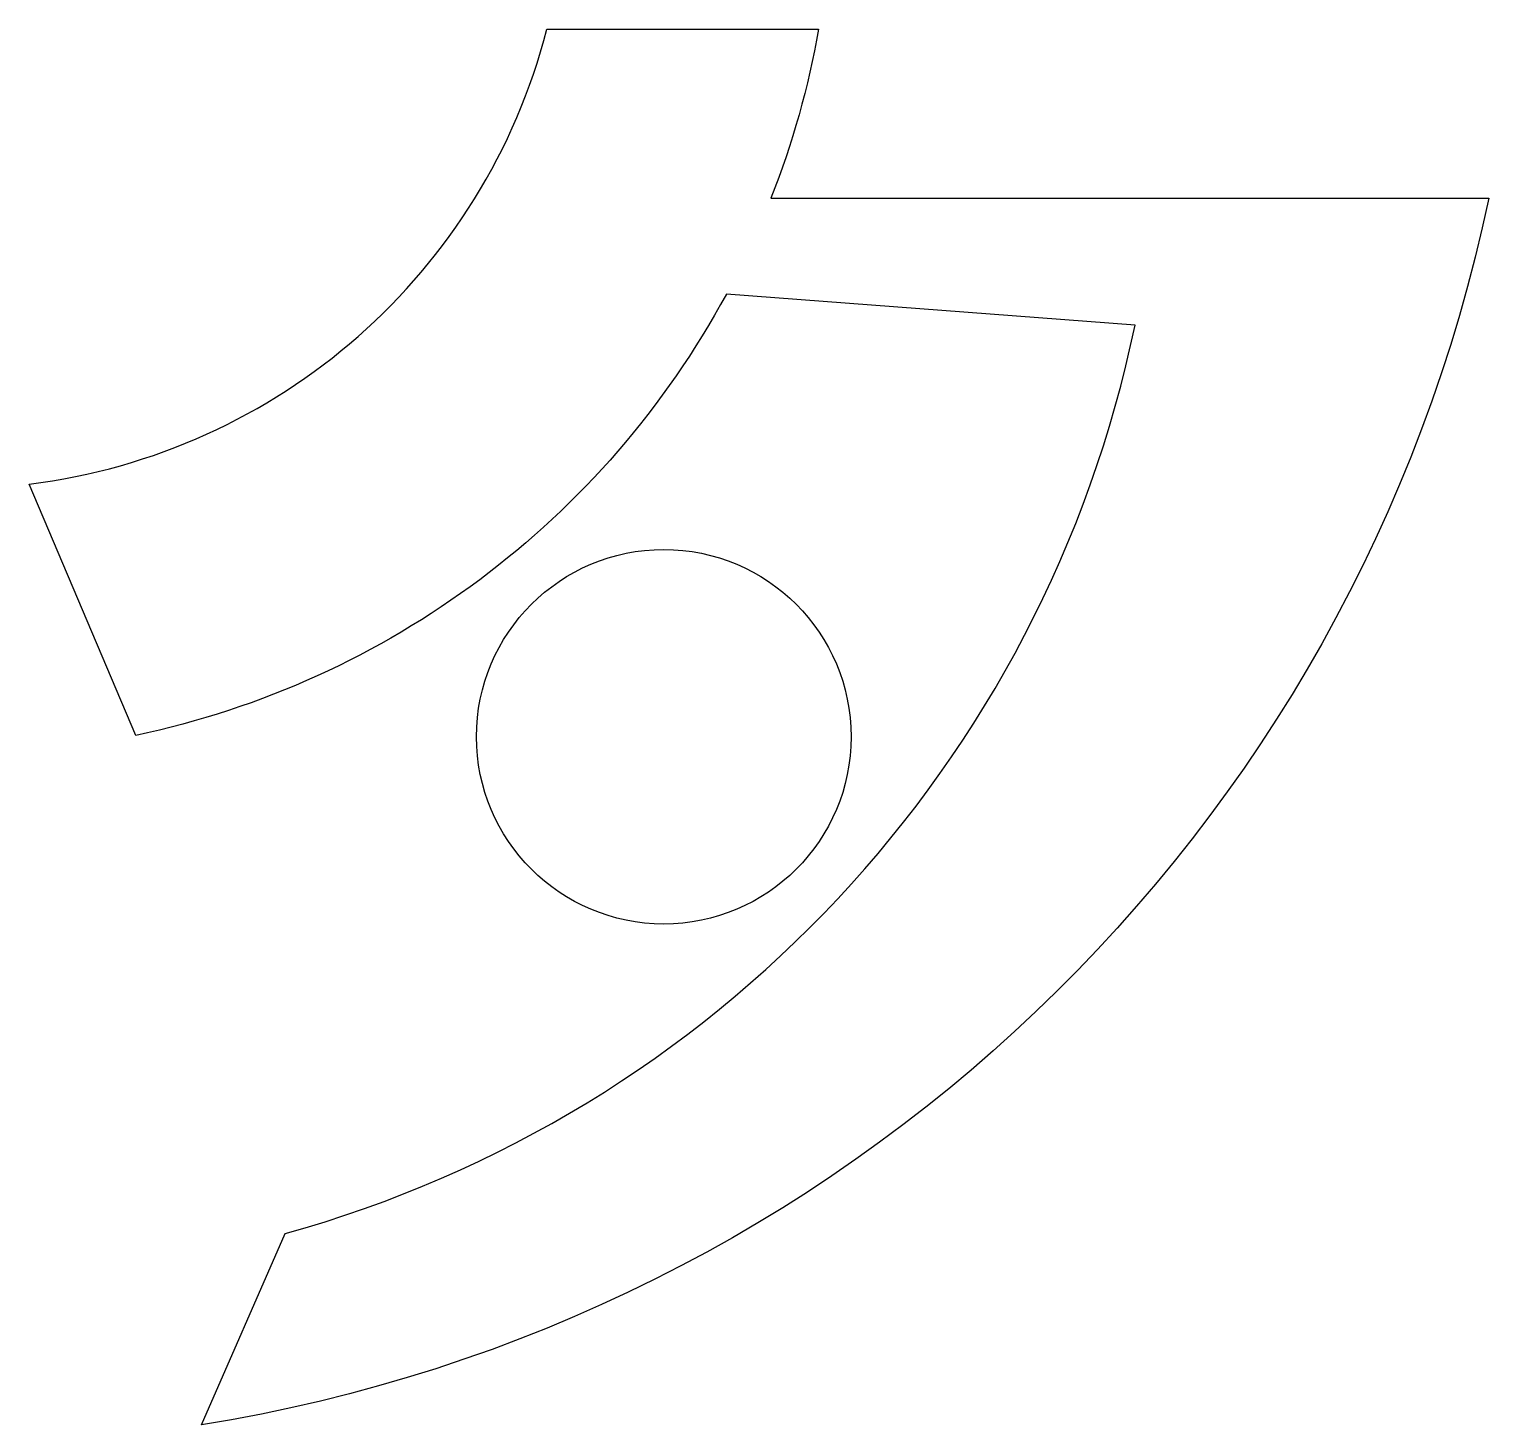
# Model space of a CAD drawing. Header units: inches. Extents: x 11.9 to 37.4, y -6.3 to 18.
import ezdxf

# ---------------------------------------------------------------- set-up
doc = ezdxf.new("R2010")
doc.units = ezdxf.units.IN
doc.header["$MEASUREMENT"] = 0

msp = doc.modelspace()

# ---------------------------------------------------------------- linework, layer by layer
msp.add_lwpolyline([(16.374, -3.008, 0.281088), (31.191, 12.832), (24.067, 13.373, -0.220137), (13.774, 5.677), (11.914, 10.059, 0.308206), (20.937, 17.99), (25.675, 17.99, -0.050114), (24.844, 15.045), (37.357, 15.045, -0.310923), (14.919, -6.342)], format="xyb", close=True)
msp.add_circle((22.976, 5.654), 3.265)

doc.saveas('drawing.dxf')
